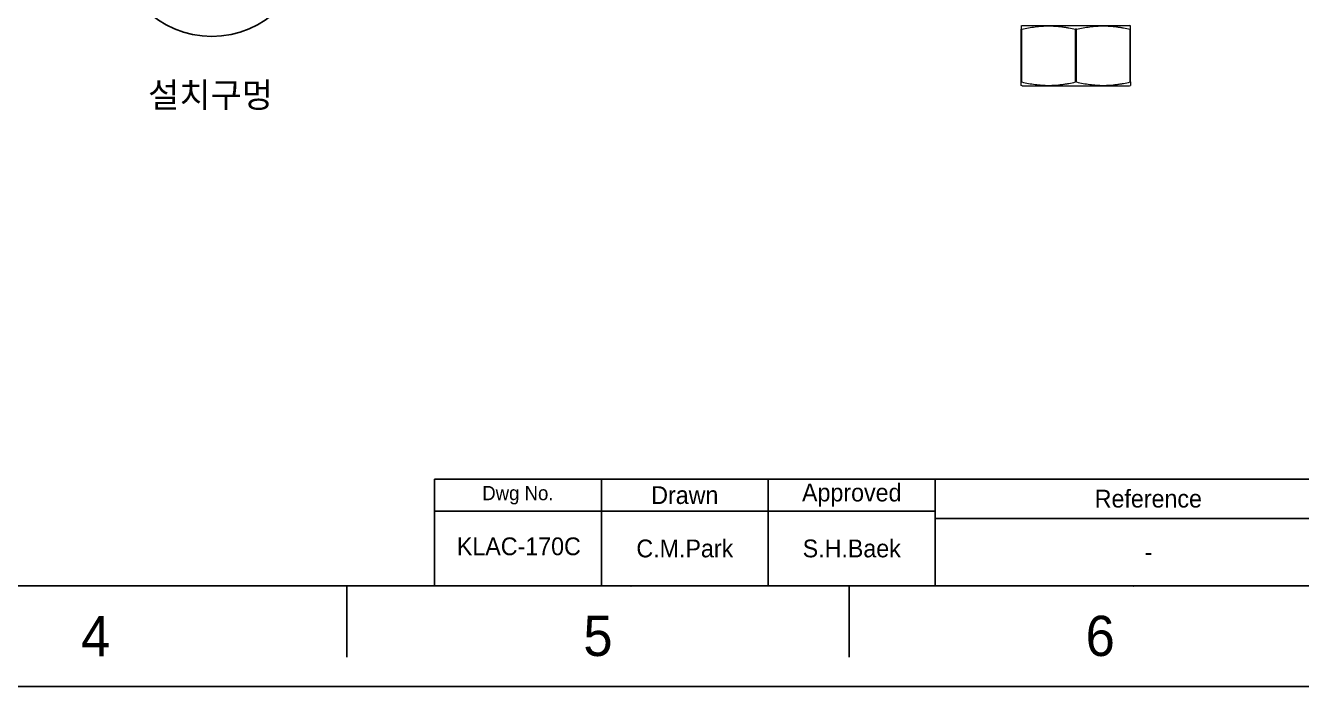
# Model space of a CAD drawing. Extents: x 11557 to 12329, y -16777 to -16231.
# Drawn here: x 11884 to 12117.4, y -16776.8 to -16656 of the extents above; entities that cross this region are included whole.
import ezdxf

# ---------------------------------------------------------------- set-up
doc = ezdxf.new("R2010")
doc.units = 0
doc.header["$MEASUREMENT"] = 0
doc.layers.get('0').update_dxf_attribs({"color": 3, "linetype": 'CONTINUOUS'})
doc.layers.add('DIM_', color=6, linetype='CONTINUOUS', lineweight=9)
doc.layers.add('FORM', color=7, linetype='CONTINUOUS')
doc.layers.add('TEXT', color=2, linetype='CONTINUOUS')
doc.styles.get("Standard").update_dxf_attribs({"font": 'Gulim.ttf'})

msp = doc.modelspace()

# ---------------------------------------------------------------- linework, layer by layer
at = {"linetype": 'Continuous', "lineweight": 18}
for p, q in [((12066.12, -16656.12), (12066.29, -16656.05)), ((12066.12, -16666.36), (12066.12, -16656.73)), ((12066.2, -16656.73), (12066.12, -16656.73)), ((12066.2, -16666.36), (12066.2, -16656.73)), ((12066.29, -16656.05), (12085.95, -16656.05)), ((12076.04, -16666.36), (12076.04, -16656.73)), ((12076.2, -16656.73), (12076.04, -16656.73)), ((12076.2, -16666.36), (12076.2, -16656.73)), ((12086.12, -16656.12), (12085.95, -16656.05)), ((12086.04, -16666.36), (12086.04, -16656.73)), ((12086.12, -16656.73), (12086.04, -16656.73)), ((12086.12, -16666.36), (12086.12, -16656.73)), ((12066.2, -16666.36), (12066.12, -16666.36)), ((12076.2, -16666.36), (12076.04, -16666.36)), ((12086.12, -16666.36), (12086.04, -16666.36)), ((12066.29, -16667.05), (12066.12, -16666.98)), ((12066.29, -16667.05), (12085.95, -16667.05)), ((12085.95, -16667.05), (12086.12, -16666.98))]:
    msp.add_line(p, q, dxfattribs=at)
msp.add_circle((11918.04, -16640.55), 17.5)
for points, knots in [([(12066.12, -16656.12), (12066.12, -16656.12), (12066.12, -16656.13), (12066.12, -16656.19), (12066.12, -16656.23), (12066.12, -16656.39), (12066.12, -16656.54), (12066.12, -16656.73)], [0, 0, 0, 0, 0.25, 0.25, 0.5, 0.5, 1, 1, 1, 1]), ([(12066.2, -16656.73), (12066.61, -16656.64), (12067.02, -16656.55), (12067.83, -16656.4), (12068.24, -16656.34), (12069.06, -16656.23), (12069.47, -16656.19), (12070.29, -16656.13), (12070.69, -16656.12), (12071.52, -16656.12), (12071.93, -16656.13), (12072.75, -16656.19), (12073.16, -16656.23), (12073.78, -16656.31), (12073.98, -16656.34), (12074.29, -16656.39), (12074.4, -16656.4), (12074.6, -16656.44), (12075.12, -16656.53), (12075.63, -16656.64), (12076.04, -16656.73)], [0, 0, 0, 0, 0.125, 0.125, 0.25, 0.25, 0.375, 0.375, 0.5, 0.5, 0.625, 0.625, 0.75, 0.75, 0.8125, 0.8125, 0.84375, 0.84375, 0.875, 1, 1, 1, 1]), ([(12076.2, -16656.73), (12076.61, -16656.64), (12077.02, -16656.55), (12077.83, -16656.4), (12078.24, -16656.34), (12079.06, -16656.23), (12079.47, -16656.19), (12080.29, -16656.13), (12080.69, -16656.12), (12081.52, -16656.12), (12081.93, -16656.13), (12082.75, -16656.19), (12083.16, -16656.23), (12083.78, -16656.31), (12083.98, -16656.34), (12084.29, -16656.39), (12084.4, -16656.4), (12084.6, -16656.44), (12085.12, -16656.53), (12085.63, -16656.64), (12086.04, -16656.73)], [0, 0, 0, 0, 0.125, 0.125, 0.25, 0.25, 0.375, 0.375, 0.5, 0.5, 0.625, 0.625, 0.75, 0.75, 0.8125, 0.8125, 0.84375, 0.84375, 0.875, 1, 1, 1, 1]), ([(12086.12, -16656.73), (12086.12, -16656.54), (12086.12, -16656.39), (12086.12, -16656.23), (12086.12, -16656.19), (12086.12, -16656.13), (12086.12, -16656.12), (12086.12, -16656.12)], [0, 0, 0, 0, 0.5, 0.5, 0.75, 0.75, 1, 1, 1, 1]), ([(12066.12, -16666.98), (12066.12, -16666.98), (12066.12, -16666.96), (12066.12, -16666.91), (12066.12, -16666.87), (12066.12, -16666.71), (12066.12, -16666.55), (12066.12, -16666.36)], [0, 0, 0, 0, 0.25, 0.25, 0.5, 0.5, 1, 1, 1, 1]), ([(12066.2, -16666.36), (12066.61, -16666.46), (12067.02, -16666.54), (12067.83, -16666.7), (12068.24, -16666.76), (12069.06, -16666.87), (12069.47, -16666.91), (12070.29, -16666.96), (12070.69, -16666.98), (12071.52, -16666.98), (12071.93, -16666.97), (12072.75, -16666.91), (12073.16, -16666.87), (12073.78, -16666.79), (12073.98, -16666.76), (12074.29, -16666.71), (12074.4, -16666.7), (12074.6, -16666.66), (12075.12, -16666.57), (12075.63, -16666.46), (12076.04, -16666.36)], [0, 0, 0, 0, 0.125, 0.125, 0.25, 0.25, 0.375, 0.375, 0.5, 0.5, 0.625, 0.625, 0.75, 0.75, 0.8125, 0.8125, 0.84375, 0.84375, 0.875, 1, 1, 1, 1]), ([(12076.2, -16666.36), (12076.61, -16666.46), (12077.02, -16666.54), (12077.83, -16666.7), (12078.24, -16666.76), (12079.06, -16666.87), (12079.47, -16666.91), (12080.29, -16666.96), (12080.69, -16666.98), (12081.52, -16666.98), (12081.93, -16666.97), (12082.75, -16666.91), (12083.16, -16666.87), (12083.78, -16666.79), (12083.98, -16666.76), (12084.29, -16666.71), (12084.4, -16666.7), (12084.6, -16666.66), (12085.12, -16666.57), (12085.63, -16666.46), (12086.04, -16666.36)], [0, 0, 0, 0, 0.125, 0.125, 0.25, 0.25, 0.375, 0.375, 0.5, 0.5, 0.625, 0.625, 0.75, 0.75, 0.8125, 0.8125, 0.84375, 0.84375, 0.875, 1, 1, 1, 1]), ([(12086.12, -16666.36), (12086.12, -16666.55), (12086.12, -16666.71), (12086.12, -16666.87), (12086.12, -16666.91), (12086.12, -16666.96), (12086.12, -16666.98), (12086.12, -16666.98)], [0, 0, 0, 0, 0.5, 0.5, 0.75, 0.75, 1, 1, 1, 1])]:
    msp.add_open_spline(points, degree=3, knots=knots, dxfattribs=at)
at = {"layer": 'FORM'}
for p, q in [((11958.76, -16738.97), (12310.3, -16738.97)), ((11958.76, -16738.97), (11958.76, -16758.46)), ((11989.3, -16738.97), (11989.3, -16758.46)), ((12019.84, -16758.46), (12019.84, -16738.97)), ((12050.38, -16758.46), (12050.38, -16738.97)), ((12050.38, -16744.82), (11958.76, -16744.82)), ((12050.38, -16746.12), (12232.32, -16746.12)), ((11575.17, -16758.46), (12310.3, -16758.46)), ((11942.74, -16758.46), (11942.74, -16771.46)), ((12034.63, -16758.46), (12034.63, -16771.46))]:
    msp.add_line(p, q, dxfattribs=at)
msp.add_lwpolyline([(11556.79, -16231.01), (12328.68, -16231.01), (12328.68, -16776.84), (11556.79, -16776.84)], close=True, dxfattribs=at)
for p in [(12019.84, -16744.82), (11994.72, -16758.46), (12086.61, -16758.46)]:
    msp.add_point(p, dxfattribs=at)

# ---------------------------------------------------------------- texts
at = {"layer": 'DIM_', "insert": (11906.38, -16666.47), "char_height": 4.55, "attachment_point": 1}
msp.add_mtext_dynamic_manual_height_columns('설치구멍', width=28.1224, gutter_width=12.5, heights=[0], dxfattribs=at)
at = {"layer": 'FORM', "char_height": 7.35, "attachment_point": 5}
for s, insert in [('4', (11896.79, -16767.65)), ('5', (11988.68, -16767.65)), ('6', (12080.57, -16767.65))]:
    msp.add_mtext_dynamic_manual_height_columns(s, width=64.98, gutter_width=16.25, heights=[0], dxfattribs=dict(at, insert=insert))
at = {"layer": 'TEXT', "attachment_point": 5}
for s, width, heights, insert, char_height in [('Dwg No.', 30.5406, [0], (11974.03, -16741.89), 2.599), ('Drawn', 30.5406, [0], (12004.57, -16741.89), 3.249), ('Approved', 30.5406, [0], (12035.11, -16741.89), 3.249), ('Reference', 77.976, [0], (12089.37, -16742.54), 3.249), ('KLAC-170C', 3.249, [6.14], (11974.21, -16751.25), 3.249), ('C.M.Park', 30.5406, [0], (12004.57, -16751.64), 3.249), ('S.H.Baek', 30.5406, [0], (12035.11, -16751.64), 3.249), ('-', 77.976, [0], (12089.37, -16752.29), 3.25)]:
    msp.add_mtext_dynamic_manual_height_columns(s, width=width, gutter_width=16.25, heights=heights, dxfattribs=dict(at, insert=insert, char_height=char_height))

doc.saveas('drawing.dxf')
